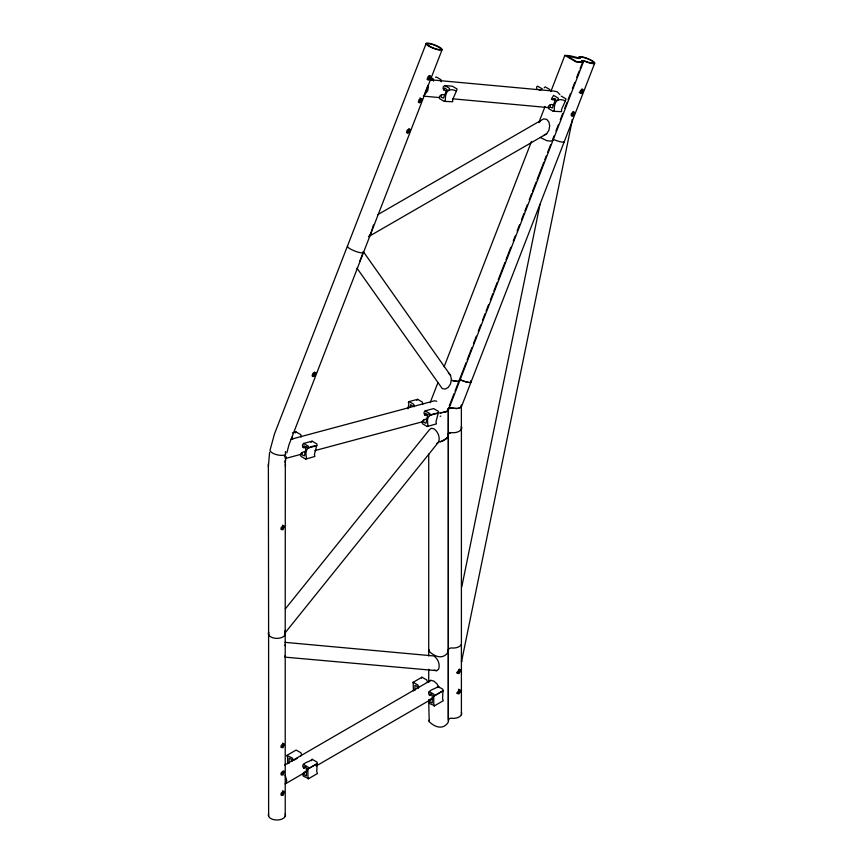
<?xml version="1.0" encoding="UTF-8"?>
<svg xmlns="http://www.w3.org/2000/svg" width="863" height="863" viewBox="0 0 863 863"><rect width="100%" height="100%" fill="white"/><g stroke="black" fill="none" stroke-linecap="round" stroke-linejoin="round"><path stroke-width="1.29" d="M285.297 608.911L429.429 429.72L431.371 428.253L434.013 428.835C437.962 431.78 440.346 437.261 438.587 442.05L285.178 632.762L285.178 630.389M285.211 634.715L285.319 460.249L285.329 462.6L286.063 456.451M268.371 466.581L269.59 452.352M552.87 140.216L551.101 141.111L546.926 140.745L540.292 137.444M470.961 382.266L461.349 406.98C457.746 410.001 453.151 407.649 449.062 407.897L448.339 408.339L448.199 410.432L446.117 411.716L440.044 412.999L446.117 411.716L448.199 410.432L583.237 62.352L583.021 61.154L585.211 61.467A8.598 1.823 21.2 0 0 594.78 63.107A8.598 1.823 21.2 0 0 585.459 57.735A8.598 1.823 21.2 0 0 579.138 57.961L569.386 55.61L564.866 55.405L550.853 91.532M314.65 372.169L313.334 375.567L312.115 375.977M409.008 128.889L408.728 130.54L406.937 132.675M438.825 441.597C442.525 442.406 445.858 439.019 448.253 436.592L448.329 408.361L449.062 407.929C453.172 407.627 457.778 409.914 461.36 406.905L461.36 405.017L461.392 429.03M448.339 408.339L448.253 722.255C443.215 730.195 434.887 727.272 429.191 721.684L428.728 699.72M286.829 452.913L288.997 444.693L441.996 49.935A8.598 1.812 21.2 0 0 431.468 43.851A8.598 1.812 21.2 0 0 428.835 46.192A8.598 1.812 21.2 0 0 441.996 49.935M427.465 682.148L426.754 679.958L421.975 677.207L421.478 678.081M295.275 432.892L296.041 431.91L300.809 434.661L301.122 437.023M407.897 408.792L408.879 403.981L408.318 402.59L409.084 401.608L417.595 399.321L422.363 402.072L422.676 404.434M409.893 407.26L410.702 404.671L412.827 406.257M416.829 400.303L417.595 399.321M461.77 586.862L539.99 204.455M283.226 771.414L281.521 774.704M448.199 410.41L448.49 409.235M373.474 225.038L370.95 233.096L368.922 236.43M362.73 253.614L359.688 261.478M426.203 43.387L274.553 433.722L270.27 449.278A8.598 3.495 11.6 0 0 274.369 453.949A8.598 3.495 11.6 0 0 284.542 455.049M544.154 87.843L545.157 86.839L549.925 89.59M430.13 402.719L437.843 382.892M444.132 366.71L531.511 141.403M538.771 122.675L545.06 106.483M449.289 405.901L454.089 393.571M455.049 391.101L458.404 382.471M470.659 381.155A8.598 1.802 21.3 0 1 461.554 380.324L459.364 380L466.171 362.46M467.142 359.947L471.996 347.433M473.453 343.679L476.365 336.171M478.307 331.165L480.734 324.898M482.676 319.893L485.103 313.636M486.074 311.133L488.501 304.876M490.443 299.871L492.87 293.614M493.841 291.111L497.239 282.341M498.21 279.839L505.006 262.32M505.977 259.817L510.831 247.293M513.258 241.036L515.2 236.031M517.142 231.025L519.569 224.768M521.511 219.752L523.938 213.495M524.909 210.993L527.336 204.736M529.278 199.731L531.705 193.474M532.676 190.971L536.085 182.201M537.056 179.698L543.852 162.179M544.823 159.677L546.279 155.923M547.735 152.168L550.648 144.65M554.035 135.912L552.59 139.644L554.78 139.957A8.598 1.823 21.2 0 0 564.186 141.877M555.966 130.928L558.383 124.693M560.314 119.709L562.73 113.485M564.661 108.501L567.077 102.276M568.048 99.784L570.465 93.549M572.396 88.565L574.812 82.341M576.743 77.357L579.159 71.122M580.13 68.63L582.547 62.406M470.982 382.212L594.629 63.387M292.622 439.299L292.298 436.948M414.175 406.71L413.852 404.359L409.084 401.608M284.391 457.002L285.459 454.758L285.437 451.522M417.865 688.534L418.695 687.013L417.94 685.06L413.172 682.299L413.431 690.896M539.44 122.406L540.551 120.647M368.425 236.721L546.657 133.797L548.89 130.27L549.709 125.933L548.89 121.931L546.657 119.353L543.604 118.889L377.703 214.693M429.191 649.904L429.191 651.349C434.887 656.948 443.215 659.861 448.253 651.932L448.382 649.073L450.874 647.908A8.598 4.962 0 0 0 461.403 644.402M428.728 720.95L429.191 720.227M307.066 770.767C305.071 771.749 301.036 773.302 303.398 776.171L308.674 778.631L307.918 776.743L307.908 769.052L317.465 763.518L316.958 762.061L312.19 759.311C309.914 762.04 299.461 763.054 303.754 768.318L305.955 767.034M312.19 759.311L311.478 760.67M432.902 697.94C430.907 698.911 426.872 700.465 429.235 703.334L434.51 705.794L433.755 703.906L433.744 696.214L443.302 690.68L442.805 689.224L438.026 686.473C435.75 689.203 425.297 690.227 429.591 695.481L431.791 694.208M437.271 687.552L438.026 686.473M317.12 763.863L316.721 771.641L317.476 773.528L308.167 778.922M442.956 691.026L442.557 698.814L443.312 700.702L434.003 706.085M305.782 451.532C303.312 451.619 299.137 453.097 300.939 456.344L305.718 459.105L306.473 458.124C304.563 448.091 308.134 446.915 317.099 445.491L316.861 443.927L312.093 441.176L303.582 443.453C300.756 445.524 303.582 449.99 306.764 446.743M310.993 442.406L312.093 441.176M427.336 418.943C424.866 419.03 420.691 420.508 422.492 423.765L427.271 426.516L428.026 425.535C426.117 415.502 429.688 414.337 438.652 412.902L438.415 411.338L433.647 408.587L425.135 410.874C422.309 412.935 425.135 417.412 428.318 414.154M448.242 436.592L446.16 438.803L440.087 441.845M448.372 433.722L450.864 432.557A8.598 4.962 0 0 0 459.17 431.284A8.598 4.962 0 0 0 461.403 426.484L461.403 714.726M448.533 720.594L449.116 718.652L450.874 718.232A8.598 4.962 0 0 0 461.403 712.158M308.318 768.965L308.156 767.164L303.388 764.402M434.154 696.128L433.992 694.327L429.224 691.565M316.635 445.901L314.423 454.445L314.855 456.473L305.718 459.105M438.188 413.312L435.977 421.856L436.408 423.884L427.271 426.516M445.34 95.081C442.73 93.711 438.318 95.124 439.558 98.652L444.337 101.403L445.34 100.399C445.2 92.87 447.595 87.12 456.473 90.96L457.066 88.965L452.288 86.203L444.672 85.513C441.446 87.163 443.355 92.028 447.239 90.205M308.123 448.177L308.35 446.214L303.582 443.453M429.677 415.588L429.903 413.625L425.135 410.874M303.754 768.318L304.208 766.624L306.397 768.178L306.408 775.869L304.218 774.898L303.754 772.676M429.591 695.481L430.044 693.787L432.234 695.341L432.244 703.032L430.054 702.061L429.601 699.85M561.209 96.106L565.977 98.857L565.394 100.863C556.506 97.023 554.111 102.762 554.251 110.291L553.248 111.305L548.48 108.544C547.379 105.804 550.54 103.614 552.989 104.865M436.646 443.517L438.587 442.05M285.221 655.524L284.93 657.131L436.656 670.659L438.587 669.192C440.346 664.402 437.962 658.922 434.013 655.977L285.017 642.352M303.118 447.724L304.013 445.837L306.138 447.422L304.412 455.858L302.158 454.909L302.136 452.503M424.672 415.135L425.567 413.248L427.692 414.833L425.966 423.269L423.711 422.32L423.69 419.925M443.431 89.849L444.736 87.929L446.797 89.525L443.453 98.112L441.133 97.174L441.532 94.736M557.487 100.086L558.35 99.752L558.35 98.166L553.582 95.415C548.825 103.096 553.14 96.915 555.589 98.954L552.374 108.015L550.055 107.077L550.454 104.628M287.595 763.733L287.584 757.315L286.829 755.427L296.138 750.044L300.917 752.795L301.672 754.747L300.551 756.279M412.665 682.59L421.975 677.207M284.682 765.039L430.885 680.324L433.927 681.144L436.958 683.83L439.191 687.682M294.229 760.098L297.53 758.178M308.059 768.868L316.872 763.766M433.895 696.031L442.708 690.939M306.829 771.403L285.114 783.982L285.933 783.518L286.743 780.476L285.103 775.082M316.117 766.02L432.234 698.739M543.604 135.556L546.657 133.797M286.829 755.427L292.104 757.887C293.442 758.35 292.643 762.32 291.543 760.972L291.284 759.16L289.094 758.189L289.105 763.324M428.663 681.608L430.885 680.324M440.184 416.376L440.745 416.074M281.5 529.44L282.74 528.145L282.74 525.092M281.511 747.39L282.762 746.085L282.762 743.043M281.521 795.05L282.762 793.744L282.762 790.702M435.481 77.292L436.236 76.936L441.015 79.698L441.112 81.834M538.415 89.428L540.723 90.378M292.395 432.892L296.041 431.91M290.853 439.31L434.585 400.777L436.754 401.263M307.854 448.091L316.365 445.804M429.418 415.502L437.919 413.226M285.092 458.577L300.637 454.413M314.887 450.594L422.395 421.77M583.237 62.352L576.225 61.963L564.866 55.405M459.375 379.979L461.122 380.162M456.84 673L458.447 672.655L459.289 669.084M456.883 693.291L458.436 692.957L459.245 691.123L459.245 689.483L458.436 689.267M427.109 79.515L428.318 79.094L429.364 77.346L429.127 75.469M418.296 102.212L419.515 101.802L420.551 100.054L420.831 98.404L419.947 97.972M450.874 432.568L448.382 433.733L448.382 719.397M430.464 79.763L553.809 91.09L557.261 91.791L559.893 94.596M552.342 99.752L556.16 100.097M423.269 96.106L439.353 97.584M452.751 98.814L549.256 107.67M444.337 101.403L452.708 101.737L452.59 99.677L456.473 90.96M553.248 111.305L561.63 111.64L561.5 109.579L565.394 100.863M434.013 670.076L436.656 670.659M452.579 380.777L457.886 381.457L459.655 380.551L459.58 381.198L457.897 381.446L451.371 380.249M448.577 90.183L449.44 89.86L449.44 88.263L444.672 85.513M571.403 115.653L572.73 114.466L573.226 111.5M579.192 92.352L581.414 93.549L582.525 92.319L583.01 89.439L581.479 89.633L580.141 91.144L580.195 92.934L581.511 91.737L582.007 88.857M542.298 88.9L537.53 86.149L536.527 87.152L536.905 88.565M431.478 77.897L433.388 78.997L433.485 81.133M429.871 79.353L431.813 80.475M448.339 372.859L450.572 375.437L451.392 379.429L450.572 383.776L448.339 387.304L445.286 389.062L442.244 388.587L356.958 268.145M363.647 252.072L450.572 375.437M284.93 644.931L285.221 645.675M417.379 688.145L417.12 686.322L414.93 685.351L414.941 690.486M285.178 632.018L285.178 632.762M268.371 463.949L268.609 634.715M428.728 454.121L428.728 655.934M428.728 669.203L428.728 682.471M285.426 463.949L285.426 466.581M285.232 816.344L285.211 632.148A8.598 4.962 0 0 1 276.915 638.393A8.598 4.962 0 0 1 268.609 632.148L268.62 816.344M285.232 813.766A8.598 4.962 0 0 1 276.926 820.023A8.598 4.962 0 0 1 268.62 813.777M363.064 251.532A8.598 1.812 21.2 0 1 356.041 251.511A8.598 1.812 21.2 0 1 347.573 246.095M470.691 381.101A8.598 1.823 21.2 0 1 461.565 380.292M571.986 119.72A7.476 3.053 11.6 0 1 572.05 121.338L461.468 661.986A7.476 3.053 11.6 0 0 461.392 660.368M428.393 86.58L427.681 90.96L424.251 94.93L428.026 85.221L428.393 86.58M315.653 372.751L314.337 376.149L313.118 376.559L312.277 375.125L313.01 373.237L314.758 372.331L315.653 372.751M410.011 129.472L408.695 132.87L407.476 133.28L406.635 131.845L407.368 129.957L409.127 129.04L410.011 129.472M421.845 98.986L420.518 102.384L419.31 102.794L418.469 101.359L419.191 99.472L420.95 98.555L421.845 98.986M430.648 76.278L429.332 79.676L428.113 80.097L427.271 78.652L428.005 76.764L429.752 75.858L430.648 76.278M284.218 526.732L282.978 529.763L281.058 529.461L281.058 527.768L282.503 526.225L283.754 525.675L284.218 526.732M284.229 744.683L282.999 747.714L281.068 747.401L281.068 745.718L282.525 744.176L283.765 743.626L284.229 744.683M284.24 771.997L282.999 775.028L281.079 774.715L281.079 773.032L282.525 771.49L283.765 770.939L284.24 771.997M284.24 792.342L282.999 795.373L281.079 795.06L281.079 793.367L282.525 791.835L283.776 791.285L284.24 792.342M574.467 113.161L572.59 116.311L571.338 115.685L571.274 113.83L572.654 112.287L574.24 112.082L574.467 113.161M460.292 671.349L459.181 673.42L457.843 673.582L457.045 672.331L459.45 669.44L460.292 669.656L460.292 671.349M460.259 691.705L459.181 693.701L457.886 693.863L457.099 692.655L459.44 689.85L460.259 690.066L460.259 691.705M567.088 55.89L576.096 61.456L580.54 62.05L581.975 61.758L581.5 60.55L582.611 60.486L585.47 61.241A7.174 1.521 21.2 0 0 593.442 62.611A7.174 1.521 21.2 0 0 585.675 58.123A7.174 1.521 21.2 0 0 580.4 58.317L577.811 58.425L567.088 55.89M429.709 46.268A7.174 1.521 21.2 0 0 440.691 49.385A7.174 1.521 21.2 0 0 431.91 44.315A7.174 1.521 21.2 0 0 429.709 46.268"/></g></svg>
